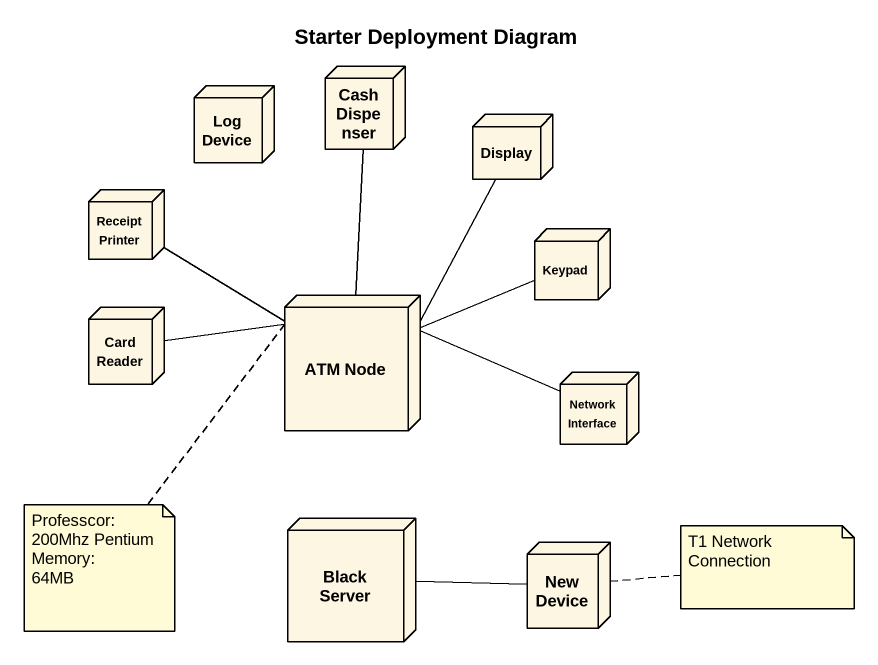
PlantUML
@startuml
title Starter Deployment Diagram
node "Log Device" as Log_Device
node "Cash Dispenser" as Cash_Dispenser
node Display
node "Receipt Printer" as Receipt_Printer
node Keypad
node "Card Reader" as Card_Reader
node "ATM Node" as ATM_Node
node "Network Interface" as Network_Interface
node "Black Server" as Black_Server
node "New Device" as New_Device
Card_Reader -right- ATM_Node
ATM_Node -up- Cash_Dispenser
ATM_Node -up- Display
ATM_Node -up- Receipt_Printer
ATM_Node -right- Keypad
ATM_Node -right- Network_Interface
Black_Server -right- New_Device
note bottom of ATM_Node
  Professcor:
  200Mhz Pentium
  Memory:
  64MB
end note
note right of New_Device : T1 Network Connection
@enduml
